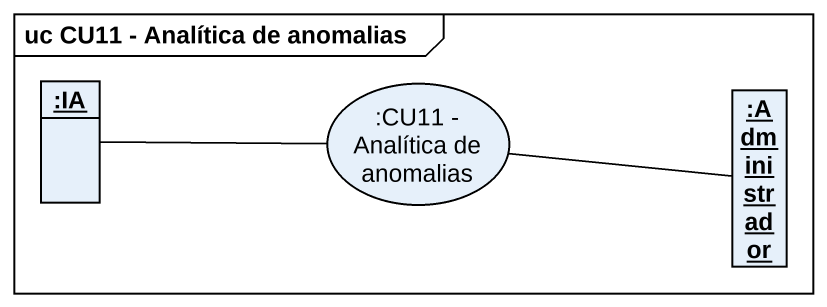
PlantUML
@startuml
mainframe uc CU11 - Analítica de anomalias
allowmixing
hide circle
hide empty members
object ":IA" as IA
usecase ":CU11 - Analítica de anomalias" as CU11_Analítica_de_anomalias
object ":Administrador" as Administrador
CU11_Analítica_de_anomalias -left- IA
CU11_Analítica_de_anomalias -right- Administrador
@enduml
